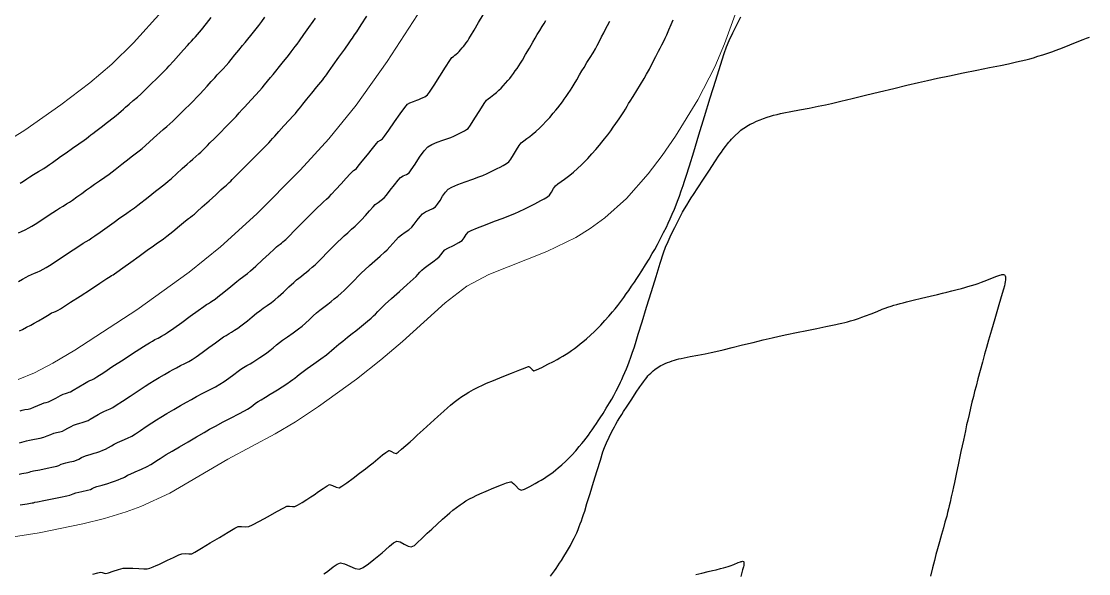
# Model space of a CAD drawing. Extents: x 27 to 849, y 0 to 853.
# Drawn here: x 180.9 to 272.9, y 426.9 to 474.5 of the extents above; entities that cross this region are included whole.
import ezdxf

# ---------------------------------------------------------------- set-up
doc = ezdxf.new("R2010")
doc.units = 0
doc.header["$LTSCALE"] = 2
doc.layers.add('Curva 1 m', color=5, linetype='Continuous')
doc.layers.add('Curva Mestra', color=1, linetype='Continuous')

msp = doc.modelspace()

# ---------------------------------------------------------------- linework, layer by layer
at = {"extrusion": (-0.049704, 0.050571, 0.997483), "elevation": -45.882}
msp.add_lwpolyline([(-371.684, 250.552), (-374.359, -58.63), (-849.748, -54.517), (-847.073, 254.665)], close=True, dxfattribs=at)
at = {"layer": 'Curva 1 m', "linetype": 'Continuous', "lineweight": -3}
for points, elevation in [([(180.666, 456.227), (180.925, 456.35), (181.229, 456.502), (181.533, 456.659), (181.791, 456.801), (182.096, 456.993), (182.585, 457.311), (183.134, 457.672), (183.623, 457.995), (183.932, 458.196), (184.192, 458.357), (184.497, 458.54), (184.8, 458.725), (185.057, 458.889), (185.311, 459.065), (185.68, 459.329), (186.102, 459.634), (186.517, 459.933), (186.861, 460.18), (187.213, 460.426), (187.645, 460.725), (188.088, 461.032), (188.474, 461.303), (188.736, 461.492), (188.989, 461.689), (189.279, 461.925), (189.567, 462.162), (189.817, 462.363), (190.052, 462.542), (190.371, 462.781), (190.724, 463.046), (191.056, 463.299), (191.317, 463.507), (191.617, 463.771), (191.961, 464.089), (192.296, 464.402), (192.568, 464.65), (192.827, 464.874), (193.132, 465.131), (193.436, 465.39), (193.693, 465.616), (193.949, 465.859), (194.252, 466.154), (194.556, 466.455), (194.816, 466.712), (195.048, 466.943), (195.36, 467.252), (195.705, 467.596), (196.038, 467.933), (196.315, 468.219), (196.594, 468.517), (196.928, 468.885), (197.271, 469.265), (197.575, 469.602), (197.792, 469.842), (198.02, 470.09), (198.287, 470.378), (198.552, 470.667), (198.776, 470.919), (198.998, 471.182), (199.314, 471.565), (199.662, 471.991), (199.978, 472.378), (200.198, 472.649), (200.417, 472.917), (200.671, 473.229), (200.924, 473.542), (201.14, 473.812), (201.36, 474.099), (201.626, 474.45), (201.895, 474.808)], 43), ([(180.731, 447.787), (181.008, 447.922), (181.357, 448.101), (181.713, 448.29), (182.015, 448.453), (182.377, 448.663), (182.854, 448.946), (183.286, 449.203), (183.513, 449.335), (183.7, 449.415), (183.888, 449.492), (184.076, 449.584), (184.263, 449.683), (184.526, 449.852), (185.138, 450.25), (185.959, 450.786), (186.85, 451.367), (187.671, 451.903), (188.284, 452.303), (188.547, 452.474), (188.667, 452.548), (188.803, 452.631), (188.922, 452.705), (189.144, 452.863), (189.651, 453.225), (190.331, 453.711), (191.071, 454.242), (191.759, 454.735), (192.283, 455.11), (192.53, 455.286), (192.73, 455.425), (192.958, 455.582), (193.155, 455.724), (193.43, 455.942), (193.948, 456.36), (194.546, 456.844), (195.057, 457.258), (195.317, 457.467), (195.476, 457.588), (195.659, 457.725), (195.817, 457.848), (196.04, 458.049), (196.5, 458.469), (197.078, 458.998), (197.654, 459.526), (198.107, 459.941), (198.318, 460.133), (198.437, 460.236), (198.574, 460.352), (198.693, 460.456), (198.811, 460.568), (198.948, 460.702), (199.067, 460.821), (199.314, 461.068), (199.859, 461.614), (200.553, 462.311), (201.251, 463.012), (201.804, 463.568), (202.066, 463.833), (202.224, 464.005), (202.402, 464.202), (202.558, 464.375), (202.741, 464.574), (203.098, 464.963), (203.543, 465.449), (203.988, 465.935), (204.345, 466.326), (204.527, 466.528), (204.68, 466.71), (204.851, 466.92), (205.001, 467.105), (205.178, 467.322), (205.525, 467.751), (205.956, 468.283), (206.384, 468.812), (206.723, 469.231), (206.884, 469.432), (206.99, 469.569), (207.109, 469.727), (207.212, 469.866), (207.394, 470.122), (207.786, 470.672), (208.282, 471.369), (208.777, 472.066), (209.167, 472.615), (209.345, 472.868), (209.438, 473), (209.542, 473.152), (209.633, 473.285), (209.809, 473.556), (210.194, 474.15), (210.683, 474.905)], 41), ([(180.811, 440.911), (180.978, 440.961), (181.192, 441.004), (181.479, 441.057), (181.728, 441.116), (181.972, 441.209), (182.328, 441.359), (182.666, 441.503), (182.856, 441.581), (183.044, 441.626), (183.231, 441.673), (183.458, 441.787), (183.872, 442.005), (184.287, 442.224), (184.515, 442.34), (184.718, 442.405), (184.89, 442.455), (185.016, 442.499), (185.14, 442.547), (185.377, 442.686), (185.859, 442.972), (186.356, 443.266), (186.638, 443.429), (186.797, 443.504), (186.98, 443.584), (187.138, 443.66), (187.402, 443.829), (187.998, 444.216), (188.795, 444.738), (189.666, 445.307), (190.48, 445.84), (191.109, 446.25), (191.422, 446.452), (191.659, 446.595), (191.94, 446.76), (192.212, 446.918), (192.422, 447.037), (192.684, 447.175), (192.984, 447.329), (193.242, 447.473), (193.504, 447.654), (194.034, 448.031), (194.722, 448.525), (195.459, 449.054), (196.133, 449.539), (196.633, 449.899), (196.85, 450.054), (197.023, 450.158), (197.197, 450.262), (197.318, 450.34), (197.468, 450.438), (197.598, 450.528), (197.846, 450.726), (198.354, 451.137), (198.955, 451.623), (199.479, 452.047), (199.759, 452.271), (199.967, 452.421), (200.205, 452.589), (200.41, 452.742), (200.645, 452.952), (201.108, 453.374), (201.682, 453.901), (202.251, 454.424), (202.7, 454.836), (202.911, 455.027), (203.046, 455.136), (203.202, 455.256), (203.332, 455.358), (203.452, 455.457), (203.589, 455.571), (203.706, 455.675), (203.948, 455.916), (204.484, 456.455), (205.17, 457.146), (205.864, 457.845), (206.423, 458.407), (206.705, 458.687), (206.939, 458.899), (207.208, 459.138), (207.439, 459.353), (207.643, 459.571), (208.012, 459.975), (208.459, 460.467), (208.898, 460.951), (209.243, 461.33), (209.408, 461.506), (209.527, 461.599), (209.669, 461.699), (209.786, 461.793), (209.951, 461.991), (210.295, 462.42), (210.729, 462.963), (211.163, 463.505), (211.506, 463.93), (211.669, 464.121), (211.858, 464.222), (212.044, 464.325), (212.216, 464.561), (212.586, 465.098), (213.061, 465.789), (213.547, 466.489), (213.95, 467.05), (214.178, 467.326), (214.406, 467.451), (214.708, 467.566), (214.995, 467.659), (215.178, 467.722), (215.354, 467.804), (215.551, 467.9), (215.678, 467.964), (215.807, 468.036), (215.928, 468.117), (216.096, 468.369), (216.48, 468.965), (216.973, 469.732), (217.466, 470.499), (217.852, 471.096), (218.021, 471.352), (218.143, 471.445), (218.271, 471.533), (218.374, 471.62), (218.52, 471.75), (218.646, 471.869), (218.77, 472.003), (218.914, 472.167), (219.02, 472.292), (219.143, 472.45), (219.262, 472.611), (219.378, 472.775), (219.49, 472.941), (219.627, 473.175), (219.929, 473.694), (220.314, 474.358), (220.703, 475.029)], 39), ([(187.068, 426.838), (187.484, 426.943), (187.714, 426.988), (187.862, 426.959), (188.032, 426.906), (188.18, 426.879), (188.408, 426.944), (188.822, 427.089), (189.29, 427.243), (189.68, 427.338), (190.025, 427.35), (190.504, 427.334), (191.017, 427.306), (191.465, 427.287), (191.746, 427.295), (191.981, 427.357), (192.251, 427.456), (192.518, 427.568), (192.746, 427.665), (193.034, 427.798), (193.501, 428.024), (194.025, 428.275), (194.481, 428.486), (194.746, 428.589), (195.014, 428.598), (195.327, 428.575), (195.592, 428.589), (195.868, 428.734), (196.436, 429.068), (197.182, 429.516), (197.987, 430.001), (198.735, 430.45), (199.309, 430.785), (199.592, 430.932), (199.883, 430.947), (200.227, 430.92), (200.52, 430.932), (200.832, 431.078), (201.436, 431.401), (202.184, 431.81), (202.926, 432.218), (203.515, 432.536), (203.801, 432.674), (204.017, 432.675), (204.27, 432.644), (204.483, 432.647), (204.72, 432.763), (205.103, 432.993), (205.522, 433.259), (205.869, 433.479), (206.156, 433.676), (206.532, 433.945), (206.925, 434.223), (207.262, 434.444), (207.473, 434.543), (207.731, 434.477), (208.035, 434.333), (208.292, 434.27), (208.523, 434.397), (208.955, 434.696), (209.498, 435.096), (210.062, 435.521), (210.557, 435.899), (210.893, 436.155), (211.228, 436.422), (211.637, 436.762), (212.048, 437.1), (212.327, 437.32), (212.483, 437.43), (212.553, 437.468), (212.576, 437.476), (212.609, 437.476), (212.685, 437.456), (212.819, 437.392), (213.007, 437.288), (213.203, 437.23), (213.38, 437.339), (213.683, 437.588), (214.048, 437.911), (214.41, 438.237), (214.702, 438.499), (215.029, 438.793), (215.552, 439.27), (216.172, 439.838), (216.792, 440.404), (217.313, 440.876), (217.638, 441.161), (217.908, 441.381), (218.228, 441.634), (218.564, 441.893), (218.883, 442.128), (219.148, 442.311), (219.486, 442.515), (219.887, 442.739), (220.294, 442.952), (220.648, 443.126), (220.993, 443.275), (221.599, 443.528), (222.355, 443.837), (223.15, 444.156), (223.872, 444.439), (224.321, 444.608), (224.546, 444.686), (224.63, 444.709), (224.648, 444.711), (224.675, 444.703), (224.731, 444.668), (224.821, 444.582), (224.945, 444.45), (225.085, 444.356), (225.315, 444.437), (225.765, 444.647), (226.299, 444.914), (226.784, 445.164), (227.085, 445.324), (227.32, 445.458), (227.59, 445.621), (227.858, 445.788), (228.085, 445.936), (228.315, 446.094), (228.587, 446.286), (228.857, 446.486), (229.085, 446.662), (229.303, 446.844), (229.615, 447.114), (229.968, 447.428), (230.309, 447.739), (230.585, 448.005), (230.86, 448.296), (231.197, 448.671), (231.546, 449.07), (231.858, 449.433), (232.081, 449.699), (232.31, 449.989), (232.572, 450.331), (232.829, 450.676), (233.048, 450.974), (233.263, 451.276), (233.51, 451.629), (233.754, 451.984), (233.959, 452.293), (234.132, 452.563), (234.391, 452.975), (234.697, 453.467), (235.011, 453.979), (235.295, 454.449), (235.509, 454.816), (235.738, 455.237), (236.005, 455.745), (236.273, 456.268), (236.507, 456.735), (236.672, 457.072), (236.837, 457.435), (237.022, 457.859), (237.202, 458.286), (237.351, 458.655), (237.474, 458.979), (237.629, 459.4), (237.796, 459.863), (237.954, 460.313), (238.085, 460.695), (238.219, 461.122), (238.49, 462.003), (238.865, 463.228), (239.312, 464.688), (239.799, 466.274), (240.293, 467.876), (240.763, 469.386), (241.176, 470.695), (241.5, 471.692), (241.702, 472.269), (241.935, 472.815), (242.237, 473.468), (242.576, 474.17), (242.919, 474.862)], 34), ([(180.658, 452.034), (180.987, 452.232), (181.305, 452.422), (181.527, 452.546), (181.764, 452.65), (182.038, 452.759), (182.277, 452.859), (182.515, 452.974), (182.79, 453.113), (183.027, 453.242), (183.318, 453.427), (183.902, 453.807), (184.632, 454.284), (185.362, 454.762), (185.946, 455.145), (186.24, 455.335), (186.479, 455.482), (186.753, 455.648), (186.99, 455.797), (187.235, 455.969), (187.704, 456.305), (188.292, 456.726), (188.89, 457.156), (189.394, 457.517), (189.696, 457.733), (189.985, 457.934), (190.323, 458.167), (190.66, 458.401), (190.946, 458.608), (191.214, 458.818), (191.581, 459.114), (191.976, 459.436), (192.328, 459.723), (192.567, 459.915), (192.798, 460.091), (193.069, 460.294), (193.339, 460.497), (193.567, 460.678), (193.842, 460.922), (194.281, 461.324), (194.771, 461.775), (195.197, 462.167), (195.443, 462.392), (195.682, 462.597), (195.956, 462.829), (196.193, 463.036), (196.364, 463.198), (196.566, 463.395), (196.768, 463.595), (196.942, 463.767), (197.158, 463.983), (197.553, 464.377), (198.04, 464.864), (198.532, 465.358), (198.945, 465.774), (199.191, 466.026), (199.421, 466.274), (199.685, 466.565), (199.948, 466.857), (200.175, 467.108), (200.405, 467.358), (200.733, 467.715), (201.095, 468.108), (201.424, 468.468), (201.652, 468.723), (201.875, 468.987), (202.129, 469.297), (202.382, 469.609), (202.6, 469.877), (202.826, 470.155), (203.154, 470.558), (203.51, 470.998), (203.821, 471.383), (204.012, 471.622), (204.165, 471.821), (204.342, 472.054), (204.517, 472.289), (204.667, 472.491), (204.884, 472.794), (205.26, 473.321), (205.686, 473.921), (206.058, 474.445), (206.267, 474.742)], 42), ([(180.701, 435.453), (180.943, 435.492), (181.121, 435.525), (181.321, 435.563), (181.448, 435.59), (181.579, 435.63), (181.71, 435.671), (181.952, 435.72), (182.483, 435.827), (183.118, 435.955), (183.673, 436.069), (183.96, 436.134), (184.141, 436.204), (184.344, 436.295), (184.524, 436.367), (184.74, 436.422), (185.077, 436.498), (185.42, 436.578), (185.649, 436.643), (185.856, 436.743), (186.086, 436.873), (186.291, 436.976), (186.514, 437.051), (186.845, 437.15), (187.18, 437.248), (187.416, 437.32), (187.658, 437.402), (187.931, 437.5), (188.166, 437.598), (188.4, 437.729), (188.673, 437.897), (188.916, 438.039), (189.182, 438.163), (189.598, 438.346), (190.048, 438.549), (190.416, 438.732), (190.73, 438.925), (191.169, 439.212), (191.664, 439.543), (192.149, 439.866), (192.557, 440.128), (192.936, 440.357), (193.449, 440.662), (194.032, 441.005), (194.62, 441.348), (195.15, 441.654), (195.557, 441.884), (196.014, 442.13), (196.559, 442.411), (197.122, 442.702), (197.632, 442.971), (198.018, 443.192), (198.373, 443.428), (198.792, 443.729), (199.215, 444.041), (199.579, 444.31), (199.822, 444.482), (200.06, 444.63), (200.341, 444.796), (200.622, 444.961), (200.861, 445.106), (201.123, 445.273), (201.454, 445.488), (201.789, 445.711), (202.065, 445.904), (202.318, 446.1), (202.607, 446.337), (202.894, 446.575), (203.145, 446.775), (203.428, 446.981), (203.858, 447.288), (204.343, 447.633), (204.788, 447.955), (205.097, 448.189), (205.394, 448.449), (205.731, 448.764), (206.063, 449.077), (206.347, 449.332), (206.639, 449.568), (206.986, 449.838), (207.329, 450.102), (207.609, 450.322), (207.872, 450.538), (208.177, 450.791), (208.479, 451.048), (208.733, 451.274), (208.96, 451.495), (209.267, 451.806), (209.611, 452.157), (209.947, 452.499), (210.232, 452.78), (210.519, 453.045), (210.924, 453.41), (211.384, 453.822), (211.832, 454.224), (212.204, 454.561), (212.434, 454.777), (212.665, 455.025), (212.925, 455.322), (213.186, 455.616), (213.419, 455.853), (213.676, 456.059), (213.989, 456.282), (214.3, 456.506), (214.552, 456.716), (214.777, 456.978), (215.028, 457.316), (215.276, 457.644), (215.493, 457.879), (215.743, 458.034), (216.059, 458.183), (216.374, 458.332), (216.618, 458.491), (216.789, 458.704), (216.995, 459.031), (217.221, 459.401), (217.456, 459.745), (217.685, 459.992), (218.008, 460.168), (218.537, 460.389), (219.172, 460.628), (219.809, 460.857), (220.348, 461.05), (220.685, 461.18), (221.062, 461.353), (221.511, 461.568), (221.921, 461.77), (222.185, 461.906), (222.435, 462.039), (222.714, 462.2), (222.935, 462.365), (223.091, 462.577), (223.326, 462.952), (223.589, 463.383), (223.825, 463.762), (223.982, 463.982), (224.208, 464.167), (224.489, 464.356), (224.732, 464.526), (224.949, 464.709), (225.26, 464.981), (225.589, 465.278), (225.857, 465.534), (226.123, 465.818), (226.448, 466.183), (226.758, 466.542), (226.979, 466.804), (227.151, 467.022), (227.347, 467.278), (227.54, 467.537), (227.704, 467.761), (227.866, 467.987), (228.052, 468.251), (228.235, 468.518), (228.388, 468.75), (228.559, 469.036), (228.787, 469.431), (229.025, 469.847), (229.228, 470.196), (229.413, 470.498), (229.665, 470.901), (229.94, 471.342), (230.196, 471.759), (230.391, 472.089), (230.555, 472.391), (230.738, 472.745), (230.927, 473.118), (231.107, 473.475), (231.263, 473.781), (231.431, 474.103), (231.634, 474.49)], 37), ([(180.752, 438.152), (180.951, 438.194), (181.148, 438.255), (181.344, 438.316), (181.591, 438.366), (182.047, 438.454), (182.527, 438.55), (182.844, 438.625), (183.123, 438.733), (183.436, 438.871), (183.69, 438.974), (183.929, 439.034), (184.204, 439.093), (184.44, 439.158), (184.644, 439.255), (184.921, 439.406), (185.198, 439.557), (185.403, 439.658), (185.653, 439.742), (185.941, 439.825), (186.153, 439.887), (186.314, 439.942), (186.496, 440.008), (186.653, 440.072), (186.846, 440.182), (187.165, 440.375), (187.51, 440.582), (187.777, 440.734), (188.007, 440.844), (188.278, 440.963), (188.549, 441.083), (188.777, 441.196), (189.067, 441.378), (189.607, 441.73), (190.282, 442.174), (190.98, 442.634), (191.587, 443.032), (191.99, 443.29), (192.358, 443.513), (192.796, 443.773), (193.25, 444.038), (193.666, 444.278), (193.99, 444.461), (194.286, 444.619), (194.633, 444.797), (194.996, 444.983), (195.34, 445.165), (195.63, 445.332), (195.964, 445.558), (196.479, 445.923), (197.073, 446.353), (197.648, 446.771), (198.103, 447.102), (198.336, 447.268), (198.555, 447.403), (198.809, 447.551), (199.029, 447.684), (199.272, 447.839), (199.572, 448.036), (199.831, 448.216), (200.047, 448.385), (200.393, 448.666), (200.794, 448.994), (201.173, 449.302), (201.452, 449.523), (201.752, 449.742), (202.106, 449.991), (202.458, 450.241), (202.753, 450.466), (203.055, 450.73), (203.494, 451.133), (203.97, 451.575), (204.382, 451.957), (204.629, 452.18), (204.824, 452.337), (205.055, 452.517), (205.284, 452.693), (205.47, 452.84), (205.712, 453.038), (205.985, 453.268), (206.22, 453.474), (206.426, 453.678), (206.803, 454.058), (207.273, 454.534), (207.759, 455.025), (208.183, 455.452), (208.469, 455.734), (208.732, 455.976), (209.043, 456.252), (209.369, 456.54), (209.677, 456.818), (209.937, 457.065), (210.216, 457.359), (210.565, 457.745), (210.921, 458.145), (211.225, 458.482), (211.414, 458.68), (211.652, 458.865), (211.934, 459.066), (212.169, 459.255), (212.368, 459.49), (212.694, 459.903), (213.062, 460.374), (213.386, 460.781), (213.581, 461), (213.815, 461.137), (214.101, 461.268), (214.331, 461.408), (214.52, 461.666), (214.842, 462.166), (215.229, 462.762), (215.615, 463.309), (215.931, 463.659), (216.28, 463.86), (216.744, 464.05), (217.235, 464.219), (217.661, 464.356), (217.931, 464.451), (218.183, 464.566), (218.482, 464.71), (218.756, 464.845), (218.931, 464.935), (219.098, 465.024), (219.284, 465.131), (219.431, 465.241), (219.626, 465.523), (219.999, 466.107), (220.432, 466.793), (220.806, 467.38), (221.002, 467.667), (221.152, 467.79), (221.34, 467.916), (221.502, 468.03), (221.646, 468.152), (221.854, 468.333), (222.073, 468.531), (222.252, 468.702), (222.429, 468.891), (222.646, 469.134), (222.852, 469.373), (222.999, 469.548), (223.157, 469.749), (223.332, 469.981), (223.483, 470.186), (223.631, 470.394), (223.798, 470.633), (223.939, 470.845), (224.094, 471.108), (224.374, 471.59), (224.702, 472.157), (225.002, 472.677), (225.2, 473.015), (225.383, 473.314), (225.601, 473.663), (225.812, 474.003), (225.975, 474.277), (226.114, 474.535)], 38), ([(180.794, 432.796), (181.414, 432.893), (181.693, 432.936), (181.833, 432.963), (181.945, 432.985), (182.011, 433.005), (182.077, 433.026), (182.299, 433.071), (182.845, 433.183), (183.556, 433.328), (184.271, 433.474), (184.831, 433.59), (185.077, 433.643), (185.218, 433.701), (185.359, 433.76), (185.61, 433.822), (186.101, 433.94), (186.596, 434.059), (186.859, 434.128), (187.019, 434.21), (187.18, 434.294), (187.414, 434.369), (187.862, 434.503), (188.344, 434.648), (188.68, 434.753), (188.935, 434.842), (189.241, 434.953), (189.517, 435.057), (189.68, 435.123), (189.8, 435.19), (189.935, 435.274), (190.054, 435.344), (190.273, 435.445), (190.717, 435.645), (191.251, 435.887), (191.742, 436.114), (192.054, 436.268), (192.306, 436.421), (192.593, 436.612), (192.877, 436.805), (193.125, 436.966), (193.393, 437.127), (193.894, 437.424), (194.549, 437.811), (195.279, 438.24), (196.005, 438.664), (196.647, 439.036), (197.125, 439.308), (197.651, 439.594), (198.304, 439.94), (198.996, 440.302), (199.636, 440.637), (200.136, 440.901), (200.406, 441.051), (200.618, 441.195), (200.859, 441.371), (201.099, 441.549), (201.308, 441.696), (201.578, 441.862), (201.957, 442.087), (202.359, 442.324), (202.694, 442.529), (202.986, 442.717), (203.373, 442.971), (203.774, 443.237), (204.109, 443.461), (204.298, 443.592), (204.472, 443.728), (204.666, 443.889), (204.838, 444.028), (205.07, 444.196), (205.539, 444.535), (206.129, 444.959), (206.721, 445.386), (207.197, 445.732), (207.44, 445.913), (207.641, 446.092), (207.866, 446.303), (208.065, 446.484), (208.267, 446.646), (208.615, 446.917), (209.03, 447.239), (209.434, 447.554), (209.748, 447.805), (210.039, 448.045), (210.39, 448.339), (210.746, 448.639), (211.049, 448.899), (211.246, 449.073), (211.422, 449.244), (211.622, 449.448), (211.822, 449.653), (211.996, 449.826), (212.275, 450.082), (212.818, 450.573), (213.489, 451.179), (214.155, 451.781), (214.681, 452.257), (214.932, 452.489), (215.089, 452.66), (215.264, 452.86), (215.424, 453.027), (215.623, 453.183), (215.977, 453.448), (216.383, 453.75), (216.737, 454.017), (216.935, 454.177), (217.087, 454.361), (217.248, 454.583), (217.406, 454.759), (217.678, 454.917), (218.145, 455.154), (218.617, 455.397), (218.906, 455.574), (219.082, 455.807), (219.258, 456.1), (219.439, 456.324), (219.691, 456.445), (220.218, 456.66), (220.921, 456.934), (221.696, 457.231), (222.442, 457.516), (223.057, 457.754), (223.439, 457.909), (223.829, 458.087), (224.298, 458.309), (224.773, 458.54), (225.178, 458.741), (225.439, 458.876), (225.686, 459.011), (225.975, 459.173), (226.246, 459.34), (226.439, 459.489), (226.616, 459.735), (226.789, 460.045), (226.962, 460.297), (227.156, 460.459), (227.432, 460.651), (227.723, 460.848), (227.962, 461.023), (228.18, 461.206), (228.492, 461.476), (228.845, 461.789), (229.186, 462.101), (229.462, 462.367), (229.737, 462.657), (230.074, 463.032), (230.424, 463.431), (230.735, 463.794), (230.958, 464.06), (231.188, 464.35), (231.449, 464.692), (231.706, 465.037), (231.925, 465.336), (232.156, 465.661), (232.43, 466.054), (232.679, 466.417), (232.836, 466.654), (232.973, 466.883), (233.124, 467.147), (233.257, 467.377), (233.388, 467.59), (233.636, 467.986), (233.95, 468.49), (234.283, 469.027), (234.584, 469.522), (234.806, 469.9), (235.043, 470.339), (235.325, 470.883), (235.605, 471.434), (235.835, 471.891), (235.969, 472.157), (236.113, 472.429), (236.276, 472.74), (236.414, 473.015), (236.543, 473.3), (236.732, 473.733), (236.932, 474.203), (237.094, 474.598)], 36), ([(180.805, 460.515), (181.092, 460.704), (181.378, 460.896), (181.625, 461.057), (181.946, 461.256), (182.391, 461.526), (182.828, 461.793), (183.125, 461.981), (183.336, 462.127), (183.578, 462.301), (183.819, 462.476), (184.027, 462.626), (184.286, 462.807), (184.75, 463.131), (185.312, 463.523), (185.867, 463.911), (186.307, 464.219), (186.527, 464.376), (186.701, 464.513), (186.896, 464.672), (187.068, 464.811), (187.315, 465), (187.785, 465.356), (188.331, 465.77), (188.807, 466.134), (189.068, 466.337), (189.269, 466.516), (189.494, 466.726), (189.693, 466.908), (189.876, 467.065), (190.182, 467.324), (190.546, 467.633), (190.904, 467.941), (191.193, 468.197), (191.478, 468.466), (191.83, 468.808), (192.188, 469.16), (192.495, 469.464), (192.69, 469.658), (192.865, 469.831), (193.067, 470.033), (193.269, 470.235), (193.44, 470.411), (193.644, 470.633), (194.008, 471.032), (194.448, 471.517), (194.883, 471.996), (195.231, 472.38), (195.409, 472.576), (195.566, 472.746), (195.746, 472.941), (195.901, 473.114), (196.077, 473.325), (196.421, 473.743), (196.849, 474.264), (197.277, 474.787)], 44), ([(206.976, 426.849), (207.211, 427.008), (207.466, 427.199), (207.787, 427.454), (208.12, 427.686), (208.414, 427.806), (208.758, 427.731), (209.21, 427.526), (209.674, 427.325), (210.052, 427.26), (210.377, 427.406), (210.815, 427.711), (211.285, 428.083), (211.708, 428.434), (212.003, 428.674), (212.301, 428.931), (212.646, 429.249), (212.985, 429.527), (213.265, 429.664), (213.548, 429.6), (213.894, 429.417), (214.239, 429.235), (214.52, 429.173), (214.783, 429.307), (215.086, 429.571), (215.387, 429.874), (215.644, 430.125), (215.889, 430.346), (216.281, 430.703), (216.747, 431.129), (217.211, 431.554), (217.602, 431.907), (217.846, 432.121), (218.106, 432.332), (218.415, 432.574), (218.723, 432.805), (218.979, 432.984), (219.232, 433.137), (219.533, 433.305), (219.838, 433.465), (220.104, 433.595), (220.416, 433.736), (220.962, 433.976), (221.624, 434.258), (222.281, 434.525), (222.724, 434.689), (222.966, 434.764), (223.071, 434.784), (223.104, 434.784), (223.143, 434.774), (223.226, 434.73), (223.358, 434.619), (223.542, 434.425), (223.771, 434.192), (223.977, 434.075), (224.289, 434.16), (224.745, 434.384), (225.192, 434.635), (225.477, 434.8), (225.72, 434.94), (225.992, 435.108), (226.227, 435.259), (226.466, 435.424), (226.741, 435.623), (226.977, 435.804), (227.194, 435.986), (227.506, 436.259), (227.834, 436.556), (228.102, 436.811), (228.369, 437.095), (228.693, 437.461), (229.003, 437.819), (229.224, 438.082), (229.396, 438.299), (229.592, 438.556), (229.785, 438.814), (229.949, 439.038), (230.111, 439.264), (230.296, 439.529), (230.479, 439.796), (230.633, 440.027), (230.797, 440.284), (231.046, 440.682), (231.329, 441.14), (231.595, 441.579), (231.795, 441.919), (231.967, 442.235), (232.167, 442.616), (232.369, 443.009), (232.544, 443.359), (232.667, 443.612), (232.791, 443.884), (232.93, 444.202), (233.065, 444.522), (233.177, 444.799), (233.297, 445.115), (233.448, 445.53), (233.601, 445.961), (233.727, 446.328), (233.846, 446.707), (234.087, 447.494), (234.419, 448.578), (234.807, 449.845), (235.219, 451.184), (235.622, 452.482), (235.981, 453.628), (236.265, 454.507), (236.44, 455.009), (236.649, 455.496), (236.924, 456.082), (237.225, 456.698), (237.514, 457.273), (237.753, 457.737), (237.902, 458.019), (238.069, 458.306), (238.271, 458.635), (238.477, 458.962), (238.656, 459.243), (238.855, 459.551), (239.231, 460.127), (239.711, 460.861), (240.224, 461.644), (240.699, 462.368), (241.065, 462.922), (241.25, 463.197), (241.408, 463.415), (241.603, 463.674), (241.783, 463.909), (241.896, 464.054), (241.999, 464.176), (242.119, 464.313), (242.227, 464.43), (242.43, 464.623), (242.728, 464.897), (242.934, 465.079), (243.055, 465.169), (243.196, 465.268), (243.321, 465.351), (243.449, 465.431), (243.597, 465.518), (243.729, 465.591), (243.95, 465.698), (244.287, 465.855), (244.587, 465.985), (244.868, 466.088), (245.191, 466.197), (245.471, 466.285), (245.747, 466.363), (246.063, 466.446), (246.342, 466.514), (246.64, 466.573), (247.226, 466.686), (247.989, 466.831), (248.819, 466.991), (249.604, 467.146), (250.235, 467.277), (250.744, 467.393), (251.535, 467.582), (252.538, 467.823), (253.681, 468.1), (254.893, 468.394), (256.104, 468.686), (257.242, 468.959), (258.236, 469.193), (259.016, 469.372), (259.874, 469.557), (260.928, 469.777), (262.088, 470.015), (263.264, 470.255), (264.368, 470.478), (265.311, 470.668), (266.002, 470.807), (266.352, 470.88), (266.7, 470.959), (267.104, 471.054), (267.507, 471.152), (267.852, 471.243), (268.152, 471.33), (268.541, 471.45), (268.968, 471.584), (269.381, 471.719), (269.727, 471.837), (270.1, 471.976), (270.659, 472.192), (271.301, 472.444), (271.927, 472.69), (272.436, 472.89), (272.727, 473.002), (272.986, 473.095)], 33), ([(226.525, 426.665), (226.7, 426.897), (226.851, 427.102), (226.999, 427.31), (227.165, 427.549), (227.307, 427.761), (227.454, 427.992), (227.676, 428.349), (227.907, 428.727), (228.081, 429.023), (228.229, 429.294), (228.398, 429.62), (228.554, 429.929), (228.663, 430.151), (228.776, 430.401), (228.899, 430.689), (229.003, 430.943), (229.083, 431.153), (229.183, 431.43), (229.285, 431.717), (229.37, 431.962), (229.465, 432.267), (229.66, 432.904), (229.925, 433.768), (230.226, 434.752), (230.534, 435.748), (230.816, 436.651), (231.041, 437.354), (231.178, 437.749), (231.352, 438.148), (231.58, 438.629), (231.82, 439.112), (232.025, 439.514), (232.153, 439.756), (232.307, 440.019), (232.491, 440.314), (232.655, 440.572), (232.823, 440.831), (233.14, 441.316), (233.53, 441.912), (233.918, 442.503), (234.228, 442.974), (234.384, 443.208), (234.533, 443.41), (234.703, 443.635), (234.816, 443.779), (234.924, 443.907), (235.036, 444.03), (235.172, 444.159), (235.372, 444.342), (235.508, 444.463), (235.635, 444.556), (235.766, 444.644), (235.9, 444.726), (236.037, 444.804), (236.183, 444.875), (236.408, 444.979), (236.61, 445.067), (236.797, 445.135), (237.012, 445.208), (237.199, 445.266), (237.383, 445.319), (237.593, 445.374), (237.779, 445.419), (238.043, 445.471), (238.562, 445.571), (239.209, 445.694), (239.856, 445.821), (240.375, 445.928), (240.771, 446.019), (241.397, 446.169), (242.187, 446.359), (243.073, 446.574), (243.988, 446.795), (244.863, 447.006), (245.633, 447.188), (246.229, 447.324), (246.895, 447.468), (247.72, 447.639), (248.615, 447.822), (249.491, 448), (250.26, 448.155), (250.833, 448.271), (251.12, 448.33), (251.352, 448.383), (251.621, 448.446), (251.89, 448.512), (252.12, 448.572), (252.38, 448.649), (252.72, 448.754), (253.073, 448.867), (253.37, 448.968), (253.685, 449.086), (254.159, 449.27), (254.675, 449.473), (255.117, 449.647), (255.37, 449.744), (255.608, 449.83), (255.88, 449.924), (256.12, 450.002), (256.368, 450.074), (256.657, 450.154), (256.911, 450.221), (257.201, 450.291), (257.771, 450.428), (258.495, 450.6), (259.245, 450.779), (259.891, 450.934), (260.306, 451.034), (260.673, 451.125), (261.116, 451.235), (261.566, 451.349), (261.96, 451.45), (262.23, 451.522), (262.498, 451.601), (262.81, 451.696), (263.12, 451.794), (263.385, 451.883), (263.684, 451.994), (264.135, 452.166), (264.614, 452.351), (264.999, 452.5), (265.167, 452.566), (265.266, 452.6), (265.357, 452.63), (265.434, 452.644), (265.51, 452.655), (265.581, 452.646), (265.648, 452.632), (265.685, 452.58), (265.718, 452.524), (265.733, 452.448), (265.746, 452.365), (265.745, 452.268), (265.739, 452.163), (265.72, 452.048), (265.682, 451.844), (265.645, 451.663), (265.564, 451.382), (265.375, 450.734), (265.114, 449.844), (264.819, 448.838), (264.528, 447.84), (264.277, 446.976), (264.104, 446.371), (263.944, 445.79), (263.756, 445.103), (263.56, 444.372), (263.37, 443.662), (263.206, 443.036), (263.082, 442.559), (262.976, 442.134), (262.856, 441.644), (262.731, 441.122), (262.607, 440.599), (262.492, 440.108), (262.395, 439.681), (262.283, 439.166), (262.112, 438.362), (261.907, 437.393), (261.695, 436.383), (261.5, 435.455), (261.348, 434.733), (261.265, 434.341), (261.177, 433.947), (261.072, 433.48), (260.971, 433.037), (260.895, 432.715), (260.83, 432.449), (260.752, 432.141), (260.673, 431.833), (260.603, 431.568), (260.527, 431.294), (260.394, 430.824), (260.227, 430.237), (260.049, 429.607), (259.882, 429.01), (259.751, 428.523), (259.622, 428.013), (259.462, 427.363), (259.293, 426.664)], 32), ([(239.057, 426.791), (239.575, 426.915), (240.121, 427.046), (240.48, 427.132), (240.809, 427.214), (241.181, 427.307), (241.442, 427.376), (241.627, 427.431), (241.837, 427.496), (242.02, 427.556), (242.317, 427.668), (242.71, 427.82), (242.91, 427.898), (242.959, 427.914), (243.005, 427.93), (243.082, 427.942), (243.151, 427.931), (243.186, 427.877), (243.2, 427.797), (243.199, 427.748), (243.197, 427.696), (243.177, 427.587), (243.149, 427.447), (243.078, 427.201), (242.914, 426.639)], 31)]:
    msp.add_lwpolyline(points, dxfattribs=dict(at, elevation=elevation))
at = {"layer": 'Curva Mestra', "lineweight": 0}
for points, elevation in [([(179.318, 463.918), (181.193, 465.073), (184.318, 467.26), (186.818, 469.166), (188.693, 470.777), (190.565, 472.604), (193.026, 475.309)], 45), ([(179.318, 429.896), (182.443, 430.38), (186.193, 431.152), (188.068, 431.612), (189.943, 432.186), (191.193, 432.648), (193.693, 433.804), (198.693, 436.732), (202.794, 438.91), (204.526, 439.951), (206.531, 441.28), (209.783, 443.636), (211.886, 445.287), (213.76, 446.873), (217.43, 450.2), (219.318, 451.638), (221.193, 452.657), (226.193, 454.638), (228.693, 455.847), (229.943, 456.613), (231.193, 457.52), (233.068, 459.199), (234.937, 461.316), (236.146, 462.91), (237.285, 464.558), (239.222, 467.712), (240.676, 470.533), (241.525, 472.512), (242.443, 475.061)], 35), ([(180.612, 443.606), (182.021, 444.188), (183.626, 445.022), (185.499, 446.124), (190.854, 449.613), (195.364, 452.84), (198.066, 455.019), (201.193, 457.875), (204.941, 461.641), (207.403, 464.332), (209.757, 467.242), (212.424, 470.993), (215.041, 475.036)], 40)]:
    msp.add_lwpolyline(points, dxfattribs=dict(at, elevation=elevation)).dxf.unprotected_set("ltscale", 0)

doc.saveas('drawing.dxf')
